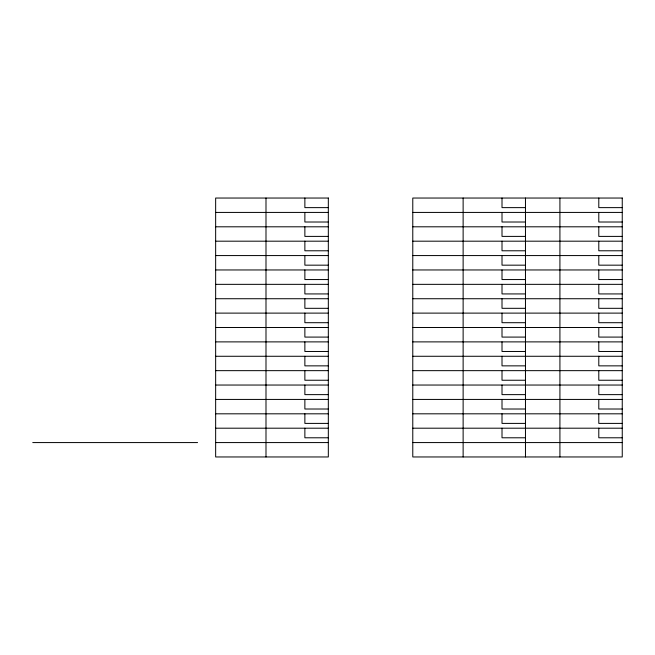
<?xml version="1.0" encoding="UTF-8"?>
<svg xmlns="http://www.w3.org/2000/svg" width="655" height="655" viewBox="0 0 655 655"><rect width="100%" height="100%" fill="white"/><g stroke="black" fill="none" stroke-linecap="round" stroke-linejoin="round"><path stroke-width="0.98" d="M328.327 207.627L304.87 207.627L304.87 198.039M525.466 207.627L502.008 207.627L502.008 198.039M622.25 207.627L598.793 207.627L598.793 198.039M215.651 212.425L328.327 212.425M412.781 212.425L622.25 212.425M328.327 222.012L304.87 222.012L304.87 212.425M525.466 222.012L502.008 222.012L502.008 212.425M622.25 222.012L598.793 222.012L598.793 212.425M215.651 226.802L328.327 226.802M412.781 226.802L622.25 226.802M328.327 236.398L304.87 236.398L304.87 226.802M525.466 236.398L502.008 236.398L502.008 226.802M622.25 236.398L598.793 236.398L598.793 226.802M215.651 241.187L328.327 241.187M412.781 241.187L622.25 241.187M328.327 250.783L304.87 250.783L304.87 241.187M525.466 250.783L502.008 250.783L502.008 241.187M622.25 250.783L598.793 250.783L598.793 241.187M215.651 255.573L328.327 255.573M412.781 255.573L622.25 255.573M328.327 265.169L304.87 265.169L304.87 255.573M525.466 265.169L502.008 265.169L502.008 255.573M622.25 265.169L598.793 265.169L598.793 255.573M215.651 269.958L328.327 269.958M412.781 269.958L622.25 269.958M328.327 279.554L304.87 279.554L304.87 269.958M525.466 279.554L502.008 279.554L502.008 269.958M622.25 279.554L598.793 279.554L598.793 269.958M215.651 284.344L328.327 284.344M412.781 284.344L622.25 284.344M328.327 293.931L304.87 293.931L304.87 284.344M525.466 293.931L502.008 293.931L502.008 284.344M622.25 293.931L598.793 293.931L598.793 284.344M215.651 298.729L328.327 298.729M412.781 298.729L622.25 298.729M328.327 308.317L304.87 308.317L304.87 298.729M525.466 308.317L502.008 308.317L502.008 298.729M622.25 308.317L598.793 308.317L598.793 298.729M215.651 313.115L328.327 313.115M412.781 313.115L622.25 313.115M328.327 322.702L304.87 322.702L304.87 313.115M525.466 322.702L502.008 322.702L502.008 313.115M622.25 322.702L598.793 322.702L598.793 313.115M215.651 327.5L328.327 327.5M412.781 327.5L622.25 327.5M328.327 337.088L304.87 337.088L304.87 327.5M525.466 337.088L502.008 337.088L502.008 327.5M622.25 337.088L598.793 337.088L598.793 327.5M215.651 341.885L328.327 341.885M412.781 341.885L622.25 341.885M328.327 351.473L304.87 351.473L304.87 341.885M525.466 351.473L502.008 351.473L502.008 341.885M622.25 351.473L598.793 351.473L598.793 341.885M215.651 356.271L328.327 356.271M412.781 356.271L622.25 356.271M328.327 365.858L304.87 365.858L304.87 356.271M525.466 365.858L502.008 365.858L502.008 356.271M622.25 365.858L598.793 365.858L598.793 356.271M215.651 370.656L328.327 370.656M412.781 370.656L622.25 370.656M328.327 380.244L304.87 380.244L304.87 370.656M525.466 380.244L502.008 380.244L502.008 370.656M622.25 380.244L598.793 380.244L598.793 370.656M215.651 385.042L328.327 385.042M412.781 385.042L622.25 385.042M328.327 394.629L304.87 394.629L304.87 385.042M525.466 394.629L502.008 394.629L502.008 385.042M622.25 394.629L598.793 394.629L598.793 385.042M215.651 399.427L328.327 399.427M412.781 399.427L622.25 399.427M328.327 409.015L304.87 409.015L304.87 399.427M525.466 409.015L502.008 409.015L502.008 399.427M622.25 409.015L598.793 409.015L598.793 399.427M215.651 413.813L328.327 413.813M412.781 413.813L622.25 413.813M328.327 423.4L304.87 423.4L304.87 413.813M525.466 423.4L502.008 423.4L502.008 413.813M622.25 423.4L598.793 423.4L598.793 413.813M215.651 428.198L328.327 428.198M412.781 428.198L622.25 428.198M328.327 437.786L304.87 437.786L304.87 428.198M525.466 437.786L502.008 437.786L502.008 428.198M622.25 437.786L598.793 437.786L598.793 428.198M32.75 442.575L197.573 442.575M215.651 442.575L328.327 442.575M412.781 442.575L622.25 442.575M559.919 198.039L559.919 456.961M525.466 198.039L525.466 456.961M463.126 198.039L463.126 456.961M265.995 198.039L265.995 456.961M328.327 198.039L215.651 198.039L215.651 456.961L328.327 456.961L328.327 198.039M622.25 198.039L412.781 198.039L412.781 456.961L622.25 456.961L622.25 198.039"/></g></svg>
